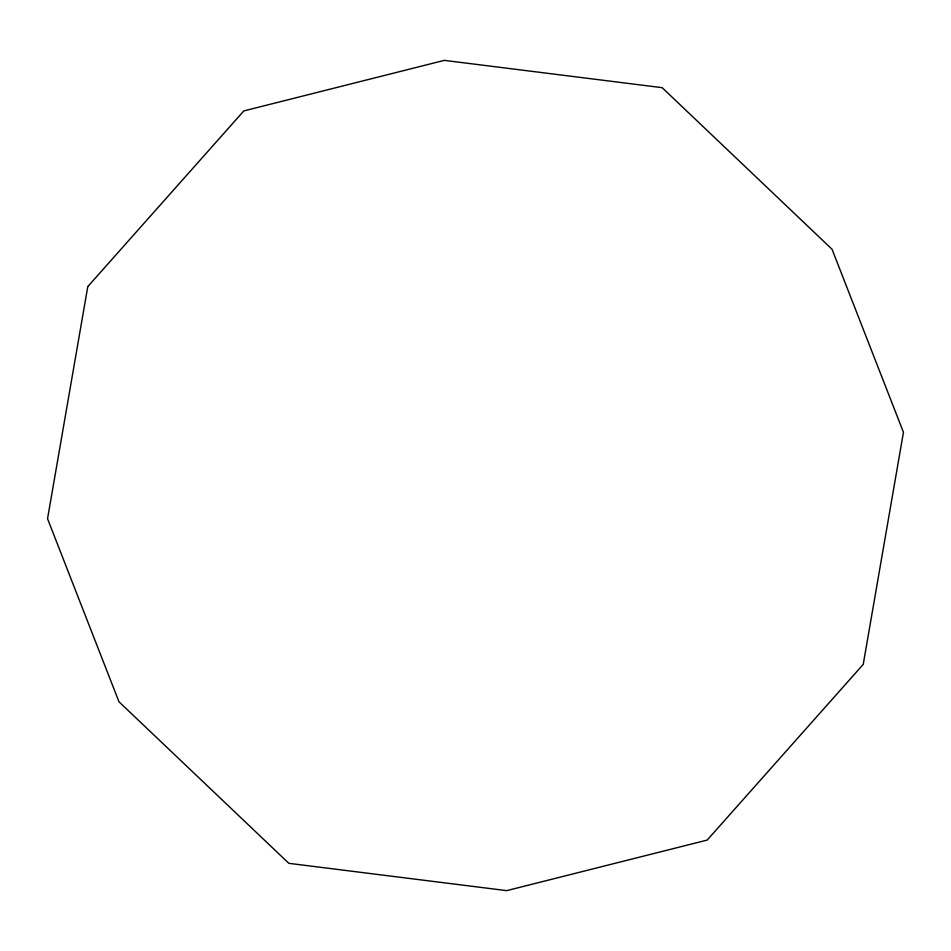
<?xml version="1.0" encoding="UTF-8"?>
<svg xmlns="http://www.w3.org/2000/svg" width="951" height="951" viewBox="0 0 951 951"><rect width="100%" height="100%" fill="white"/><g stroke="black" fill="none" stroke-linecap="round" stroke-linejoin="round"><path stroke-width="1.43" d="M87.777 286.608L47.55 518.711L118.958 701.743L288.842 863.33L506.681 890.635L707.187 840.078L863.223 664.392L903.45 432.289L832.042 249.257L662.158 87.67L444.319 60.365L243.813 110.922L87.777 286.608"/></g></svg>
